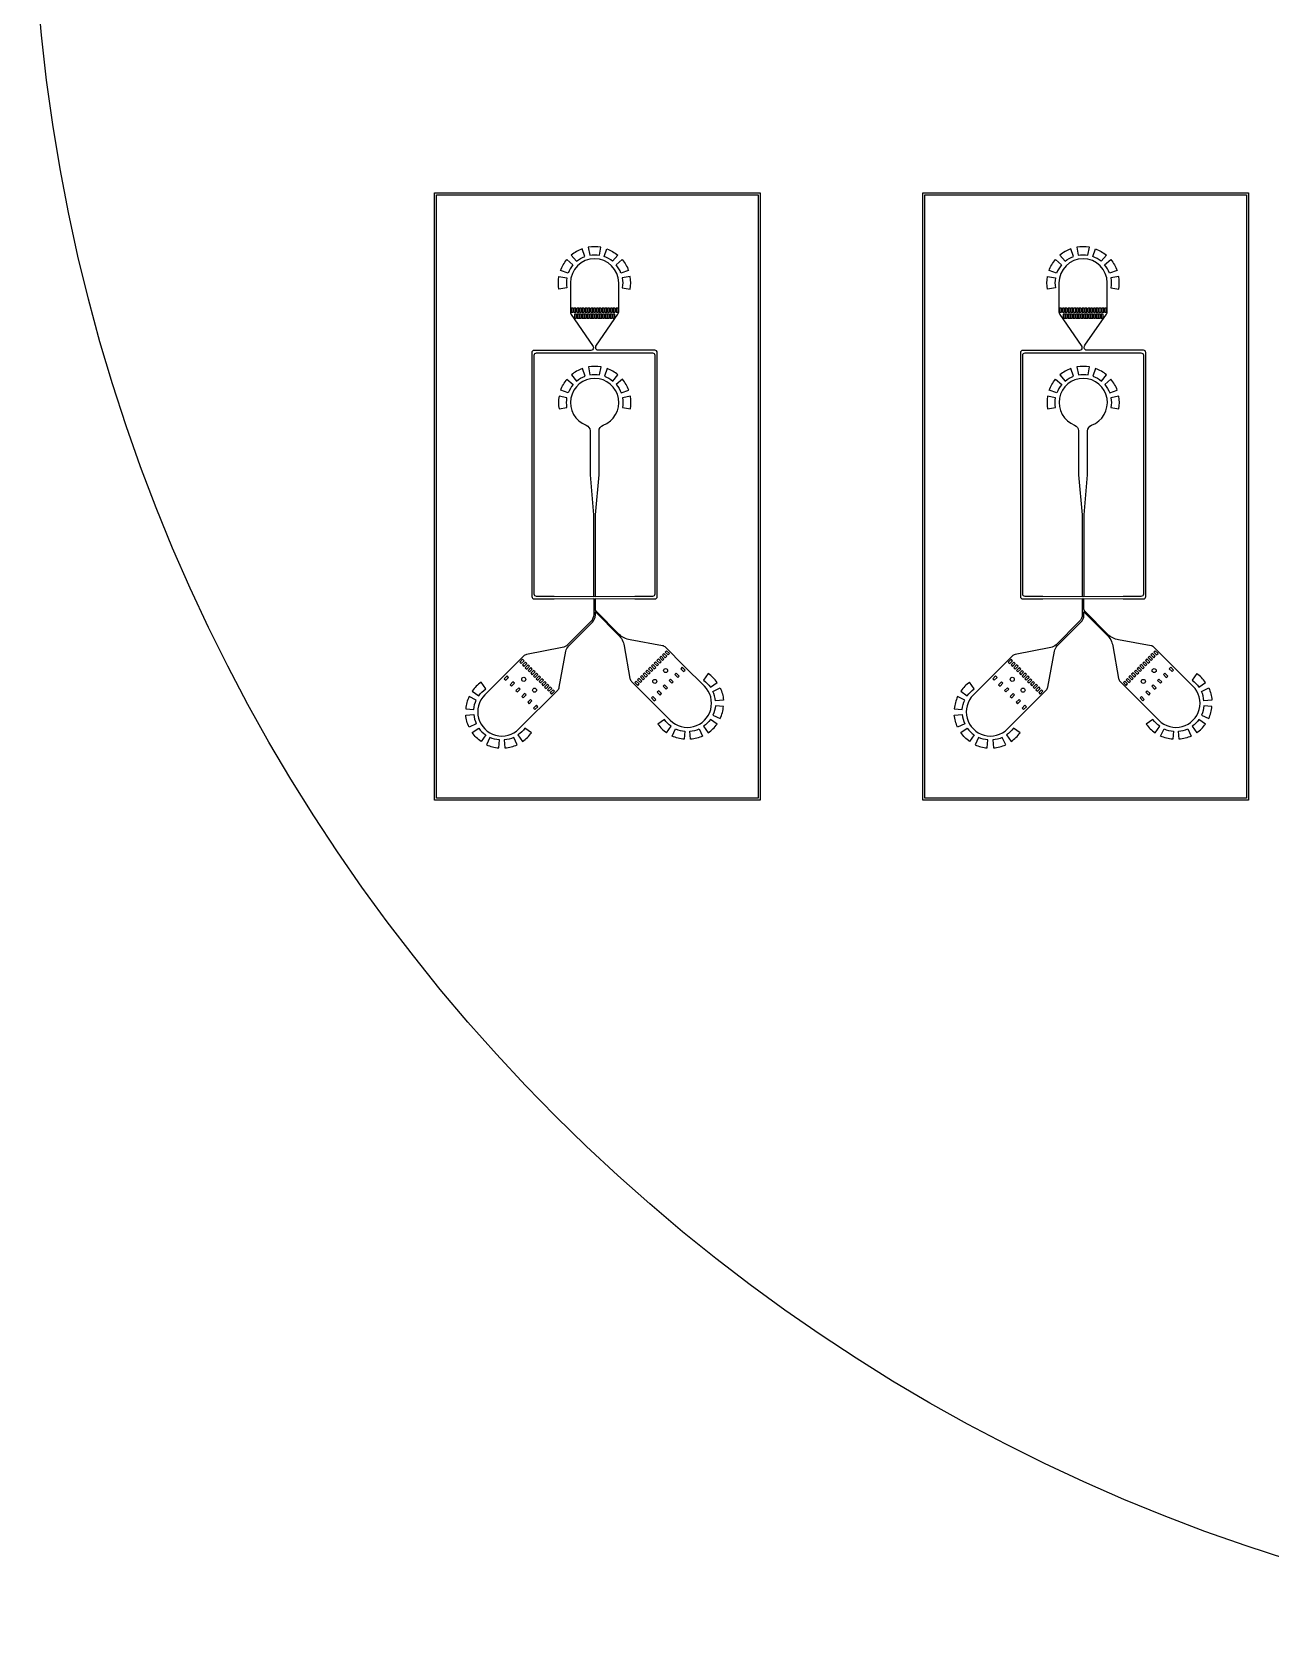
# Model space of a CAD drawing. Header units: millimetres. Extents: x -10 to 78.9, y -27.5 to 61.4.
# Drawn here: x -9.96 to 20.84, y -27.54 to 12.44 of the extents above; entities that cross this region are included whole.
import ezdxf

# ---------------------------------------------------------------- set-up
doc = ezdxf.new("R2010")
doc.units = ezdxf.units.MM
doc.header["$MEASUREMENT"] = 0

msp = doc.modelspace()

# ---------------------------------------------------------------- linework, layer by layer
for p, q in [((4.144, 4.528), (4.114, 4.528)), ((16.294, 4.528), (16.264, 4.528)), ((5.023, -1.596), (5.023, -1.596)), ((17.173, -1.596), (17.173, -1.596)), ((2.523, -1.656), (2.523, -1.656)), ((14.673, -1.656), (14.673, -1.656)), ((5.819, -3.083), (5.748, -3.012)), ((17.969, -3.083), (17.898, -3.012)), ((2.404, -3.471), (2.475, -3.4)), ((2.542, -3.608), (2.613, -3.538)), ((5.475, -3.426), (5.404, -3.356)), ((14.554, -3.471), (14.625, -3.4)), ((14.692, -3.608), (14.763, -3.538)), ((17.625, -3.426), (17.554, -3.356)), ((1.958, -3.824), (2.029, -3.754)), ((2.104, -3.97), (2.175, -3.899)), ((2.611, -3.677), (2.681, -3.607)), ((2.748, -3.815), (2.819, -3.744)), ((14.108, -3.824), (14.179, -3.754)), ((14.254, -3.97), (14.325, -3.899)), ((14.761, -3.677), (14.831, -3.607)), ((14.898, -3.815), (14.969, -3.744)), ((2.541, -4.407), (2.612, -4.336)), ((5.545, -4.156), (5.474, -4.085)), ((14.691, -4.407), (14.762, -4.336)), ((17.695, -4.156), (17.624, -4.085))]:
    msp.add_line(p, q)
for points in [[(8.139, -6.66), (0.039, -6.66), (0.039, 8.44), (8.139, 8.44)], [(20.289, -6.66), (12.189, -6.66), (12.189, 8.44), (20.289, 8.44)], [(8.089, -6.61), (0.089, -6.61), (0.089, 8.39), (8.089, 8.39)], [(20.239, -6.61), (12.239, -6.61), (12.239, 8.39), (20.239, 8.39)], [(3.439, 5.574), (3.439, 5.474), (3.489, 5.474), (3.489, 5.574)], [(3.559, 5.574), (3.509, 5.574), (3.509, 5.474), (3.559, 5.474)], [(3.574, 5.424), (3.524, 5.424), (3.524, 5.324), (3.574, 5.324)], [(3.629, 5.574), (3.579, 5.574), (3.579, 5.474), (3.629, 5.474)], [(3.587, 5.424), (3.587, 5.324), (3.637, 5.324), (3.637, 5.424)], [(3.699, 5.574), (3.649, 5.574), (3.649, 5.474), (3.699, 5.474)], [(3.65, 5.424), (3.65, 5.324), (3.7, 5.324), (3.7, 5.424)], [(3.714, 5.424), (3.714, 5.324), (3.764, 5.324), (3.764, 5.424)], [(3.719, 5.574), (3.719, 5.474), (3.769, 5.474), (3.769, 5.574)], [(3.827, 5.424), (3.777, 5.424), (3.777, 5.324), (3.827, 5.324)], [(3.839, 5.474), (3.839, 5.574), (3.789, 5.574), (3.789, 5.474)], [(3.89, 5.424), (3.84, 5.424), (3.84, 5.324), (3.89, 5.324)], [(3.909, 5.474), (3.909, 5.574), (3.859, 5.574), (3.859, 5.474)], [(3.954, 5.424), (3.904, 5.424), (3.904, 5.324), (3.954, 5.324)], [(3.979, 5.474), (3.979, 5.574), (3.929, 5.574), (3.929, 5.474)], [(4.017, 5.424), (3.967, 5.424), (3.967, 5.324), (4.017, 5.324)], [(4.049, 5.474), (4.049, 5.574), (3.999, 5.574), (3.999, 5.474)], [(4.03, 5.324), (4.08, 5.324), (4.08, 5.424), (4.03, 5.424)], [(4.069, 5.574), (4.069, 5.474), (4.119, 5.474), (4.119, 5.574)], [(4.094, 5.424), (4.094, 5.324), (4.144, 5.324), (4.144, 5.424)], [(4.189, 5.574), (4.139, 5.574), (4.139, 5.474), (4.189, 5.474)], [(4.157, 5.424), (4.157, 5.324), (4.207, 5.324), (4.207, 5.424)], [(4.209, 5.474), (4.259, 5.474), (4.259, 5.574), (4.209, 5.574)], [(4.22, 5.424), (4.22, 5.324), (4.27, 5.324), (4.27, 5.424)], [(4.329, 5.574), (4.279, 5.574), (4.279, 5.474), (4.329, 5.474)], [(4.284, 5.424), (4.284, 5.324), (4.334, 5.324), (4.334, 5.424)], [(4.347, 5.424), (4.347, 5.324), (4.397, 5.324), (4.397, 5.424)], [(4.399, 5.574), (4.349, 5.574), (4.349, 5.474), (4.399, 5.474)], [(4.46, 5.324), (4.46, 5.424), (4.41, 5.424), (4.41, 5.324)], [(4.469, 5.574), (4.419, 5.574), (4.419, 5.474), (4.469, 5.474)], [(4.474, 5.324), (4.524, 5.324), (4.524, 5.424), (4.474, 5.424)], [(4.489, 5.474), (4.539, 5.474), (4.539, 5.574), (4.489, 5.574)], [(4.559, 5.574), (4.559, 5.474), (4.609, 5.474), (4.609, 5.574)], [(15.589, 5.574), (15.589, 5.474), (15.639, 5.474), (15.639, 5.574)], [(15.709, 5.574), (15.659, 5.574), (15.659, 5.474), (15.709, 5.474)], [(15.724, 5.424), (15.674, 5.424), (15.674, 5.324), (15.724, 5.324)], [(15.779, 5.574), (15.729, 5.574), (15.729, 5.474), (15.779, 5.474)], [(15.737, 5.424), (15.737, 5.324), (15.787, 5.324), (15.787, 5.424)], [(15.849, 5.574), (15.799, 5.574), (15.799, 5.474), (15.849, 5.474)], [(15.8, 5.424), (15.8, 5.324), (15.85, 5.324), (15.85, 5.424)], [(15.864, 5.424), (15.864, 5.324), (15.914, 5.324), (15.914, 5.424)], [(15.869, 5.574), (15.869, 5.474), (15.919, 5.474), (15.919, 5.574)], [(15.977, 5.424), (15.927, 5.424), (15.927, 5.324), (15.977, 5.324)], [(15.989, 5.474), (15.989, 5.574), (15.939, 5.574), (15.939, 5.474)], [(16.04, 5.424), (15.99, 5.424), (15.99, 5.324), (16.04, 5.324)], [(16.059, 5.474), (16.059, 5.574), (16.009, 5.574), (16.009, 5.474)], [(16.104, 5.424), (16.054, 5.424), (16.054, 5.324), (16.104, 5.324)], [(16.129, 5.474), (16.129, 5.574), (16.079, 5.574), (16.079, 5.474)], [(16.167, 5.424), (16.117, 5.424), (16.117, 5.324), (16.167, 5.324)], [(16.199, 5.474), (16.199, 5.574), (16.149, 5.574), (16.149, 5.474)], [(16.18, 5.324), (16.23, 5.324), (16.23, 5.424), (16.18, 5.424)], [(16.219, 5.574), (16.219, 5.474), (16.269, 5.474), (16.269, 5.574)], [(16.244, 5.424), (16.244, 5.324), (16.294, 5.324), (16.294, 5.424)], [(16.339, 5.574), (16.289, 5.574), (16.289, 5.474), (16.339, 5.474)], [(16.307, 5.424), (16.307, 5.324), (16.357, 5.324), (16.357, 5.424)], [(16.359, 5.474), (16.409, 5.474), (16.409, 5.574), (16.359, 5.574)], [(16.37, 5.424), (16.37, 5.324), (16.42, 5.324), (16.42, 5.424)], [(16.479, 5.574), (16.429, 5.574), (16.429, 5.474), (16.479, 5.474)], [(16.434, 5.424), (16.434, 5.324), (16.484, 5.324), (16.484, 5.424)], [(16.497, 5.424), (16.497, 5.324), (16.547, 5.324), (16.547, 5.424)], [(16.549, 5.574), (16.499, 5.574), (16.499, 5.474), (16.549, 5.474)], [(16.61, 5.324), (16.61, 5.424), (16.56, 5.424), (16.56, 5.324)], [(16.619, 5.574), (16.569, 5.574), (16.569, 5.474), (16.619, 5.474)], [(16.624, 5.324), (16.674, 5.324), (16.674, 5.424), (16.624, 5.424)], [(16.639, 5.474), (16.689, 5.474), (16.689, 5.574), (16.639, 5.574)], [(16.709, 5.574), (16.709, 5.474), (16.759, 5.474), (16.759, 5.574)], [(2.234, -3.158), (2.163, -3.229), (2.198, -3.265), (2.269, -3.193)], [(5.646, -3.255), (5.681, -3.22), (5.61, -3.149), (5.575, -3.184)], [(5.715, -3.187), (5.75, -3.151), (5.679, -3.08), (5.644, -3.116)], [(5.783, -3.118), (5.819, -3.083), (5.748, -3.012), (5.712, -3.047)], [(5.781, -2.978), (5.852, -3.049), (5.888, -3.014), (5.816, -2.943)], [(14.384, -3.158), (14.313, -3.229), (14.348, -3.265), (14.419, -3.193)], [(17.796, -3.255), (17.831, -3.22), (17.76, -3.149), (17.725, -3.184)], [(17.865, -3.187), (17.9, -3.151), (17.829, -3.08), (17.794, -3.116)], [(17.933, -3.118), (17.969, -3.083), (17.898, -3.012), (17.862, -3.047)], [(17.931, -2.978), (18.002, -3.049), (18.038, -3.014), (17.966, -2.943)], [(1.813, -3.679), (1.884, -3.608), (1.848, -3.572), (1.777, -3.643)], [(2.267, -3.333), (2.338, -3.262), (2.303, -3.227), (2.231, -3.298)], [(2.336, -3.402), (2.407, -3.331), (2.371, -3.296), (2.3, -3.367)], [(2.369, -3.436), (2.404, -3.471), (2.475, -3.4), (2.44, -3.364)], [(2.509, -3.433), (2.438, -3.504), (2.473, -3.54), (2.544, -3.469)], [(2.542, -3.608), (2.613, -3.537), (2.578, -3.502), (2.507, -3.573)], [(2.682, -3.606), (2.646, -3.571), (2.575, -3.642), (2.611, -3.677)], [(5.233, -3.668), (5.268, -3.633), (5.197, -3.562), (5.162, -3.597)], [(5.302, -3.599), (5.337, -3.564), (5.266, -3.493), (5.231, -3.528)], [(5.439, -3.462), (5.475, -3.426), (5.404, -3.355), (5.368, -3.391)], [(5.437, -3.322), (5.508, -3.393), (5.544, -3.358), (5.473, -3.287)], [(5.541, -3.218), (5.506, -3.253), (5.577, -3.324), (5.612, -3.289)], [(6.021, -3.538), (6.093, -3.609), (6.128, -3.573), (6.057, -3.502)], [(6.202, -3.357), (6.167, -3.392), (6.238, -3.463), (6.274, -3.428)], [(13.963, -3.679), (14.034, -3.608), (13.998, -3.572), (13.927, -3.643)], [(14.417, -3.333), (14.488, -3.262), (14.453, -3.227), (14.381, -3.298)], [(14.486, -3.402), (14.557, -3.331), (14.521, -3.296), (14.45, -3.367)], [(14.519, -3.436), (14.554, -3.471), (14.625, -3.4), (14.59, -3.364)], [(14.659, -3.433), (14.588, -3.504), (14.623, -3.54), (14.694, -3.469)], [(14.692, -3.608), (14.763, -3.537), (14.728, -3.502), (14.657, -3.573)], [(14.832, -3.606), (14.796, -3.571), (14.725, -3.642), (14.761, -3.677)], [(17.383, -3.668), (17.418, -3.633), (17.347, -3.562), (17.312, -3.597)], [(17.452, -3.599), (17.487, -3.564), (17.416, -3.493), (17.381, -3.528)], [(17.589, -3.462), (17.625, -3.426), (17.554, -3.355), (17.518, -3.391)], [(17.587, -3.322), (17.658, -3.393), (17.694, -3.358), (17.623, -3.287)], [(17.691, -3.218), (17.656, -3.253), (17.727, -3.324), (17.762, -3.289)], [(18.171, -3.538), (18.243, -3.609), (18.278, -3.573), (18.207, -3.502)], [(18.352, -3.357), (18.317, -3.392), (18.388, -3.463), (18.424, -3.428)], [(1.958, -3.824), (2.029, -3.753), (1.994, -3.718), (1.923, -3.789)], [(2.104, -3.97), (2.175, -3.899), (2.14, -3.864), (2.068, -3.935)], [(2.68, -3.746), (2.751, -3.675), (2.715, -3.64), (2.644, -3.711)], [(2.819, -3.744), (2.784, -3.708), (2.713, -3.779), (2.748, -3.815)], [(2.888, -3.813), (2.853, -3.777), (2.782, -3.848), (2.817, -3.884)], [(2.886, -3.952), (2.957, -3.881), (2.922, -3.846), (2.851, -3.917)], [(2.919, -3.986), (2.955, -4.021), (3.026, -3.95), (2.99, -3.915)], [(5.096, -3.806), (5.131, -3.77), (5.06, -3.699), (5.025, -3.735)], [(5.2, -3.702), (5.129, -3.631), (5.093, -3.666), (5.164, -3.737)], [(5.691, -4.01), (5.62, -3.939), (5.584, -3.975), (5.656, -4.046)], [(5.837, -3.865), (5.765, -3.794), (5.73, -3.829), (5.801, -3.9)], [(5.876, -3.683), (5.947, -3.754), (5.982, -3.719), (5.911, -3.648)], [(14.108, -3.824), (14.179, -3.753), (14.144, -3.718), (14.073, -3.789)], [(14.254, -3.97), (14.325, -3.899), (14.29, -3.864), (14.218, -3.935)], [(14.83, -3.746), (14.901, -3.675), (14.865, -3.64), (14.794, -3.711)], [(14.969, -3.744), (14.934, -3.708), (14.863, -3.779), (14.898, -3.815)], [(15.038, -3.813), (15.003, -3.777), (14.932, -3.848), (14.967, -3.884)], [(15.036, -3.952), (15.107, -3.881), (15.072, -3.846), (15.001, -3.917)], [(15.069, -3.986), (15.105, -4.021), (15.176, -3.95), (15.14, -3.915)], [(17.246, -3.806), (17.281, -3.77), (17.21, -3.699), (17.175, -3.735)], [(17.35, -3.702), (17.279, -3.631), (17.243, -3.666), (17.314, -3.737)], [(17.841, -4.01), (17.77, -3.939), (17.734, -3.975), (17.806, -4.046)], [(17.987, -3.865), (17.915, -3.794), (17.88, -3.829), (17.951, -3.9)], [(18.026, -3.683), (18.097, -3.754), (18.132, -3.719), (18.061, -3.648)], [(2.25, -4.116), (2.321, -4.045), (2.285, -4.009), (2.214, -4.08)], [(2.395, -4.261), (2.466, -4.19), (2.431, -4.155), (2.36, -4.226)], [(2.505, -4.372), (2.541, -4.407), (2.612, -4.336), (2.577, -4.301)], [(5.439, -4.12), (5.51, -4.191), (5.545, -4.156), (5.474, -4.085)], [(14.4, -4.116), (14.471, -4.045), (14.435, -4.009), (14.364, -4.08)], [(14.545, -4.261), (14.616, -4.19), (14.581, -4.155), (14.51, -4.226)], [(14.655, -4.372), (14.691, -4.407), (14.762, -4.336), (14.727, -4.301)], [(17.589, -4.12), (17.66, -4.191), (17.695, -4.156), (17.624, -4.085)]]:
    msp.add_lwpolyline(points, close=True)
for points in [[(3.424, 6.203), (3.424, 5.483, 0.049332), (3.425, 5.463), (3.427, 5.455, 0.102777), (3.443, 5.418), (3.976, 4.65, -0.152884), (3.994, 4.593), (3.994, 4.584, -0.414214), (3.934, 4.524), (3.907, 4.524), (2.523, 4.524, 0.414235), (2.463, 4.464), (2.463, -1.596, 0.414213), (2.523, -1.656), (3.023, -1.656), (4.003, -1.646), (4.003, -2.042, -0.198912), (3.93, -2.219), (3.35, -2.799, -0.150159), (3.221, -2.867), (2.335, -3.037, 0.150159), (2.257, -3.078), (1.294, -4.042, 1.000433), (2.143, -4.89), (3.106, -3.927, 0.152166), (3.147, -3.848), (3.31, -2.958, -0.152166), (3.38, -2.826), (3.97, -2.236, 0.198912), (4.043, -2.059), (4.043, -1.977), (4.621, -2.555, -0.153689), (4.76, -2.821), (4.904, -3.632, 0.153689), (4.945, -3.712), (5.399, -4.165), (5.908, -4.674, 1.000433), (6.757, -3.826), (6.247, -3.317), (5.794, -2.863, 0.153156), (5.714, -2.821), (4.905, -2.676, -0.153156), (4.639, -2.538), (4.064, -1.962, -0.198912), (4.043, -1.912), (4.043, -1.646), (5.023, -1.656), (5.523, -1.656), (5.524, -1.656, 0.414214), (5.584, -1.596), (5.584, 4.468, 0.414214), (5.524, 4.528), (4.114, 4.528, -0.414214), (4.054, 4.588), (4.054, 4.6, -0.153153), (4.071, 4.657), (4.605, 5.423, 0.09674), (4.62, 5.458), (4.621, 5.462, 0.055589), (4.624, 5.484), (4.624, 6.204, 1), (3.424, 6.203)], [(15.574, 6.203), (15.574, 5.483, 0.049332), (15.575, 5.463), (15.577, 5.455, 0.102777), (15.593, 5.418), (16.126, 4.65, -0.152884), (16.144, 4.593), (16.144, 4.584, -0.414214), (16.084, 4.524), (16.057, 4.524), (14.673, 4.524, 0.414235), (14.613, 4.464), (14.613, -1.596, 0.414213), (14.673, -1.656), (15.173, -1.656), (16.153, -1.646), (16.153, -2.042, -0.198912), (16.08, -2.219), (15.5, -2.799, -0.150159), (15.371, -2.867), (14.485, -3.037, 0.150159), (14.407, -3.078), (13.444, -4.042, 1.000433), (14.293, -4.89), (15.256, -3.927, 0.152166), (15.297, -3.848), (15.46, -2.958, -0.152166), (15.53, -2.826), (16.12, -2.236, 0.198912), (16.193, -2.059), (16.193, -1.977), (16.771, -2.555, -0.153689), (16.91, -2.821), (17.054, -3.632, 0.153689), (17.095, -3.712), (17.549, -4.165), (18.058, -4.674, 1.000433), (18.907, -3.826), (18.397, -3.317), (17.944, -2.863, 0.153156), (17.864, -2.821), (17.055, -2.676, -0.153156), (16.789, -2.538), (16.214, -1.962, -0.198912), (16.193, -1.912), (16.193, -1.646), (17.173, -1.656), (17.673, -1.656), (17.674, -1.656, 0.414214), (17.734, -1.596), (17.734, 4.468, 0.414214), (17.674, 4.528), (16.264, 4.528, -0.414214), (16.204, 4.588), (16.204, 4.6, -0.153153), (16.221, 4.657), (16.755, 5.423, 0.09674), (16.77, 5.458), (16.771, 5.462, 0.055589), (16.774, 5.484), (16.774, 6.204, 1), (15.574, 6.203)], [(4.91, 6.36), (4.713, 6.325, -0.087489), (4.713, 6.082), (4.91, 6.047, 0.087489), (4.91, 6.36)], [(17.06, 6.36), (16.863, 6.325, -0.087489), (16.863, 6.082), (17.06, 6.047, 0.087489), (17.06, 6.36)], [(5.023, -1.596), (4.043, -1.606), (4.043, -1.586), (4.048, -1.586), (4.048, 0.434), (4.135, 1.43), (4.135, 2.522, -0.314833), (4.234, 2.663, 5.541209), (3.814, 2.665, -0.311359), (3.911, 2.525), (3.911, 1.43), (3.998, 0.434), (3.998, -1.586), (4.003, -1.586), (4.003, -1.606), (3.023, -1.596), (2.583, -1.596, -0.414214), (2.523, -1.536), (2.523, 4.404, -0.414159), (2.583, 4.464), (5.463, 4.464, -0.414214), (5.523, 4.404), (5.523, -1.536, -0.414214), (5.463, -1.596), (5.023, -1.596)], [(17.173, -1.596), (16.193, -1.606), (16.193, -1.586), (16.198, -1.586), (16.198, 0.434), (16.285, 1.43), (16.285, 2.522, -0.314833), (16.384, 2.663, 5.541209), (15.964, 2.665, -0.311359), (16.061, 2.525), (16.061, 1.43), (16.148, 0.434), (16.148, -1.586), (16.153, -1.586), (16.153, -1.606), (15.173, -1.596), (14.733, -1.596, -0.414214), (14.673, -1.536), (14.673, 4.404, -0.414159), (14.733, 4.464), (17.613, 4.464, -0.414214), (17.673, 4.404), (17.673, -1.536, -0.414214), (17.613, -1.596), (17.173, -1.596)], [(4.914, 3.382), (4.717, 3.348, -0.087489), (4.717, 3.105), (4.914, 3.07, 0.087489), (4.914, 3.382)], [(17.064, 3.382), (16.867, 3.348, -0.087489), (16.867, 3.105), (17.064, 3.07, 0.087489), (17.064, 3.382)], [(0.981, -3.95), (1.144, -4.065, -0.0875), (1.316, -3.893), (1.202, -3.729, 0.087474), (0.981, -3.95)], [(13.131, -3.95), (13.294, -4.065, -0.0875), (13.466, -3.893), (13.352, -3.729, 0.087474), (13.131, -3.95)], [(5.816, -4.988), (5.931, -4.824, -0.0875), (5.759, -4.652), (5.595, -4.767, 0.087475), (5.816, -4.988)], [(17.966, -4.988), (18.081, -4.824, -0.0875), (17.909, -4.652), (17.745, -4.767, 0.087475), (17.966, -4.988)]]:
    msp.add_lwpolyline(points, format="xyb")
for points in [[(3.445, 6.893), (3.574, 6.74, -0.087489), (3.784, 6.861), (3.716, 7.049, 0.087489)], [(3.902, 6.893, -0.087489), (4.145, 6.893), (4.18, 7.09, 0.087489), (3.867, 7.09)], [(4.602, 6.893), (4.473, 6.74, 0.087489), (4.263, 6.861), (4.331, 7.049, -0.087489)], [(15.595, 6.893), (15.724, 6.74, -0.087489), (15.934, 6.861), (15.866, 7.049, 0.087489)], [(16.052, 6.893, -0.087489), (16.295, 6.893), (16.33, 7.09, 0.087489), (16.017, 7.09)], [(16.752, 6.893), (16.623, 6.74, 0.087489), (16.413, 6.861), (16.481, 7.049, -0.087489)], [(3.178, 6.511, -0.087489), (3.334, 6.782), (3.487, 6.653, 0.087489), (3.366, 6.443)], [(4.869, 6.511), (4.681, 6.443, 0.087489), (4.56, 6.653), (4.713, 6.782, -0.087489)], [(15.328, 6.511, -0.087489), (15.484, 6.782), (15.637, 6.653, 0.087489), (15.516, 6.443)], [(17.019, 6.511), (16.831, 6.443, 0.087489), (16.71, 6.653), (16.863, 6.782, -0.087489)], [(3.137, 6.36), (3.334, 6.325, 0.087489), (3.334, 6.082), (3.137, 6.047, -0.087489)], [(15.287, 6.36), (15.484, 6.325, 0.087489), (15.484, 6.082), (15.287, 6.047, -0.087489)], [(3.449, 3.916), (3.578, 3.762, -0.087489), (3.788, 3.884), (3.72, 4.072, 0.087489)], [(3.871, 4.113), (3.906, 3.916, -0.087489), (4.149, 3.916), (4.184, 4.113, 0.087489)], [(4.336, 4.072), (4.267, 3.884, -0.087489), (4.478, 3.762), (4.606, 3.916, 0.087489)], [(15.599, 3.916), (15.728, 3.762, -0.087489), (15.938, 3.884), (15.87, 4.072, 0.087489)], [(16.021, 4.113), (16.056, 3.916, -0.087489), (16.299, 3.916), (16.334, 4.113, 0.087489)], [(16.486, 4.072), (16.417, 3.884, -0.087489), (16.628, 3.762), (16.756, 3.916, 0.087489)], [(3.338, 3.805), (3.491, 3.676, 0.087489), (3.37, 3.466), (3.182, 3.534, -0.087489)], [(4.717, 3.805), (4.564, 3.676, -0.087489), (4.686, 3.466), (4.873, 3.534, 0.087489)], [(15.488, 3.805), (15.641, 3.676, 0.087489), (15.52, 3.466), (15.332, 3.534, -0.087489)], [(16.867, 3.805), (16.714, 3.676, -0.087489), (16.836, 3.466), (17.023, 3.534, 0.087489)], [(3.141, 3.07), (3.338, 3.105, -0.087489), (3.338, 3.348), (3.141, 3.382, 0.087489)], [(15.291, 3.07), (15.488, 3.105, -0.087489), (15.488, 3.348), (15.291, 3.382, 0.087489)], [(6.849, -3.513), (6.734, -3.677, -0.087432), (6.906, -3.849), (7.07, -3.734, 0.087469)], [(18.999, -3.513), (18.884, -3.677, -0.087432), (19.056, -3.849), (19.22, -3.734, 0.087469)], [(7.229, -4.173), (7.03, -4.19, 0.087619), (6.967, -3.955), (7.148, -3.87, -0.087623)], [(19.379, -4.173), (19.18, -4.19, 0.087619), (19.117, -3.955), (19.298, -3.87, -0.087623)], [(0.821, -4.388), (1.02, -4.405, -0.087498), (1.083, -4.17), (0.902, -4.086, 0.087464)], [(7.229, -4.329), (7.03, -4.312, -0.08749), (6.967, -4.547), (7.148, -4.631, 0.087484)], [(12.971, -4.388), (13.17, -4.405, -0.087498), (13.233, -4.17), (13.052, -4.086, 0.087464)], [(19.379, -4.329), (19.18, -4.312, -0.08749), (19.117, -4.547), (19.298, -4.631, 0.087484)], [(0.902, -4.846, -0.08736), (0.821, -4.545), (1.02, -4.527, 0.087383), (1.083, -4.762)], [(7.07, -4.767), (6.906, -4.652, -0.087529), (6.734, -4.824), (6.849, -4.988, 0.087495)], [(13.052, -4.846, -0.08736), (12.971, -4.545), (13.17, -4.527, 0.087383), (13.233, -4.762)], [(19.22, -4.767), (19.056, -4.652, -0.087529), (18.884, -4.824), (18.999, -4.988, 0.087495)], [(1.202, -5.203, -0.087495), (0.981, -4.982), (1.144, -4.868, 0.087529), (1.316, -5.04)], [(1.657, -5.164, -0.08749), (1.422, -5.101), (1.337, -5.282, 0.087484), (1.639, -5.363)], [(2.014, -5.101, -0.087619), (1.778, -5.164), (1.796, -5.363, 0.087623), (2.098, -5.282)], [(2.291, -4.868, -0.087432), (2.119, -5.04), (2.234, -5.204, 0.087469), (2.455, -4.983)], [(6.254, -5.147, -0.087464), (5.952, -5.066), (6.037, -4.885, 0.087498), (6.272, -4.948)], [(6.712, -5.066, -0.08736), (6.411, -5.147), (6.394, -4.948, 0.087383), (6.628, -4.885)], [(13.352, -5.203, -0.087495), (13.131, -4.982), (13.294, -4.868, 0.087529), (13.466, -5.04)], [(13.807, -5.164, -0.08749), (13.572, -5.101), (13.487, -5.282, 0.087484), (13.789, -5.363)], [(14.164, -5.101, -0.087619), (13.928, -5.164), (13.946, -5.363, 0.087623), (14.248, -5.282)], [(14.441, -4.868, -0.087432), (14.269, -5.04), (14.384, -5.204, 0.087469), (14.605, -4.983)], [(18.404, -5.147, -0.087464), (18.102, -5.066), (18.187, -4.885, 0.087498), (18.422, -4.948)], [(18.862, -5.066, -0.08736), (18.561, -5.147), (18.544, -4.948, 0.087383), (18.778, -4.885)]]:
    msp.add_lwpolyline(points, format="xyb", close=True)
for points in [[(5.406, -3.495), (5.335, -3.424), (5.3, -3.46), (5.371, -3.531), (5.406, -3.495), (5.335, -3.425)], [(17.556, -3.495), (17.485, -3.424), (17.45, -3.46), (17.521, -3.531), (17.556, -3.495), (17.485, -3.425)]]:
    msp.add_lwpolyline(points)
for centre, radius in [((34.486, 16.908), 44.45), ((5.791, -3.438), 0.05), ((17.941, -3.438), 0.05), ((2.262, -3.656), 0.05), ((2.531, -3.925), 0.05), ((5.522, -3.706), 0.05), ((14.412, -3.656), 0.05), ((14.681, -3.925), 0.05), ((17.672, -3.706), 0.05)]:
    msp.add_circle(centre, radius)

doc.saveas('drawing.dxf')
